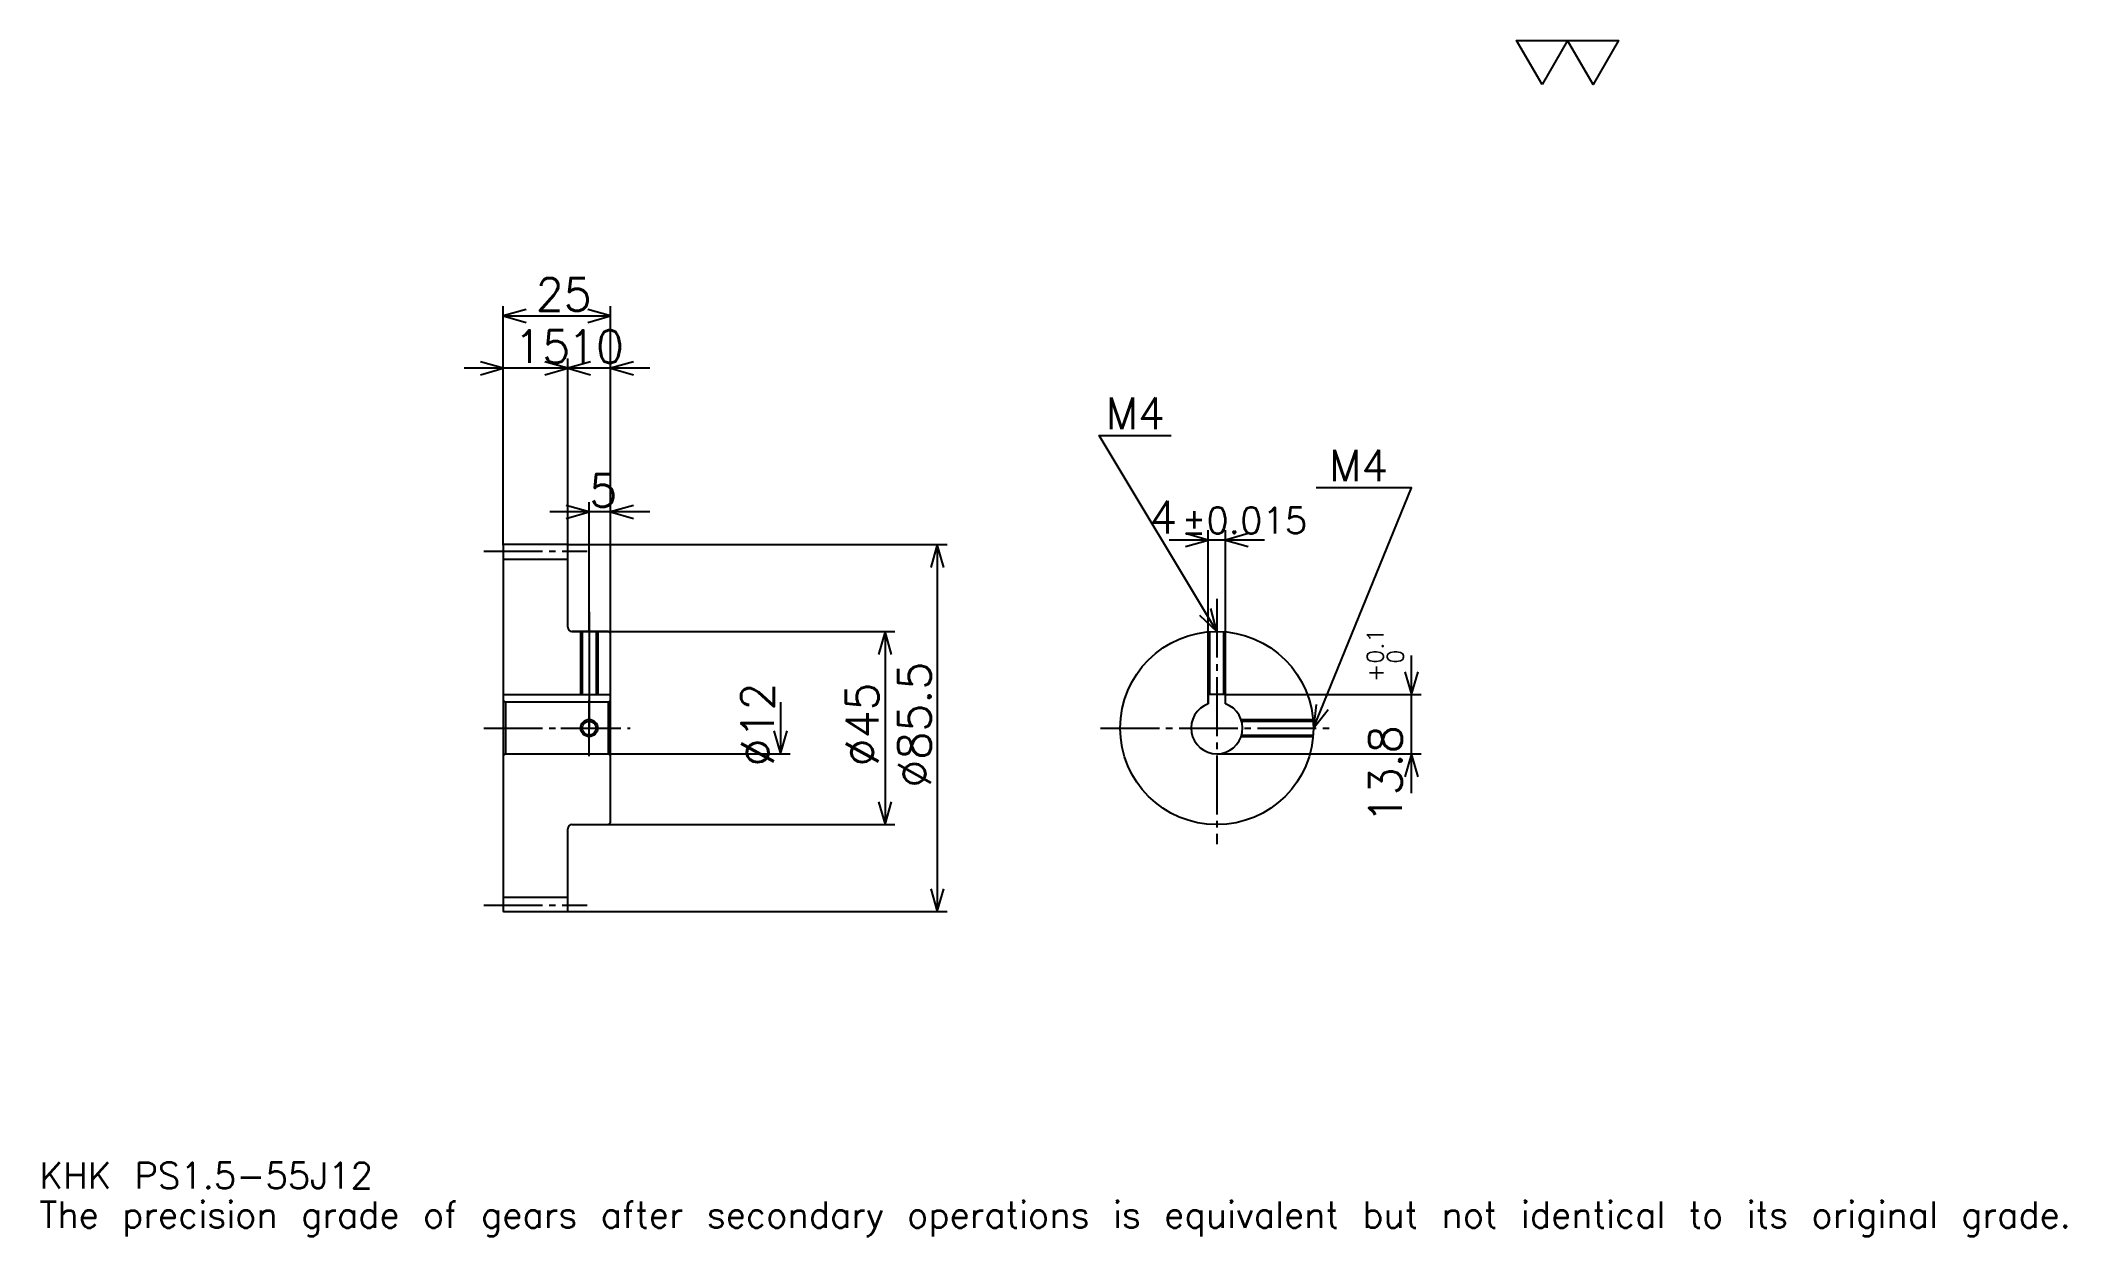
# Model space of a CAD drawing. Extents: x 15 to 487, y 6 to 284.
import ezdxf

# ---------------------------------------------------------------- set-up
doc = ezdxf.new("R2010")
doc.units = 0
doc.linetypes.add('DASHDOT', pattern=[18.260869, 13.695652, -1.521739, 1.521739, -1.521739])
doc.layers.get('0').update_dxf_attribs({"linetype": 'CONTINUOUS'})
doc.layers.add('DASHDOT', color=6, linetype='DASHDOT')
doc.styles.add('KANJI', font='TXT', dxfattribs={"bigfont": 'BIGFONT'})

msp = doc.modelspace()

# ---------------------------------------------------------------- linework, layer by layer
at = {"color": 5}
for p, q in [((123.260864, 166.771744), (123.260864, 222.315216)), ((148.260864, 166.771744), (148.260864, 222.315216)), ((123.260864, 220.032608), (148.260864, 220.032608)), ((147.391296, 207.858704), (114.130432, 207.858704)), ((157.391296, 207.858704), (129.130432, 207.858704)), ((138.260864, 166.771744), (138.260864, 210.141312)), ((143.260864, 166.771744), (143.260864, 176.663055)), ((157.391296, 174.380432), (134.130432, 174.380432)), ((287.456512, 131.821747), (287.456512, 170.108704)), ((291.456512, 131.821747), (291.456512, 170.108704)), ((123.260864, 166.671753), (123.260864, 166.771744)), ((138.160858, 166.771744), (148.260864, 166.771744)), ((138.260864, 166.671753), (138.260864, 166.771744)), ((143.260864, 146.521744), (143.260864, 166.771744)), ((143.260864, 146.521744), (143.260864, 166.771744)), ((148.260864, 166.771744), (226.630432, 166.771744)), ((148.260864, 146.021744), (148.260864, 166.771744)), ((224.347824, 166.771744), (224.347824, 81.271744)), ((300.586945, 167.826096), (278.32608, 167.826096)), ((139.260864, 146.521744), (148.260864, 146.521744)), ((148.260864, 146.521744), (214.456512, 146.521744)), ((212.173904, 146.521744), (212.173904, 101.521744)), ((334.782593, 108.891312), (334.782593, 140.952179)), ((187.82608, 130.021744), (187.82608, 118.021744)), ((291.456512, 131.821747), (337.065186, 131.821747)), ((148.260864, 118.021744), (190.108688, 118.021744)), ((289.456512, 118.021744), (337.065186, 118.021744)), ((139.260864, 101.521744), (148.260864, 101.521744)), ((148.260864, 101.521744), (214.456512, 101.521744)), ((138.160858, 81.271744), (148.260864, 81.271744)), ((148.260864, 81.271744), (226.630432, 81.271744))]:
    msp.add_line(p, q, dxfattribs=at)
at = {"color": 4}
for p, q in [((123.260864, 163.396744), (138.260864, 163.396744)), ((123.260864, 131.821747), (148.260864, 131.821747)), ((123.760864, 130.021744), (123.760864, 118.021744)), ((147.760864, 130.021744), (148.260864, 130.521744)), ((147.760864, 118.021744), (148.260864, 117.521744)), ((123.260864, 84.646744), (138.260864, 84.646744))]:
    msp.add_line(p, q, dxfattribs=at)
at = {"color": 7}
msp.add_lwpolyline([(365.217377, 273.913055), (359.282593, 284.200012), (383.021729, 284.200012), (377.086945, 273.913055), (371.152161, 284.200012), (365.217377, 273.913055)], dxfattribs=at)
at = {"color": 5}
for points in [[(128.586945, 221.554352), (123.260864, 220.032608), (128.586945, 218.510864)], [(142.934784, 218.510864), (148.260864, 220.032608), (142.934784, 221.554352)], [(117.934776, 206.336975), (123.260864, 207.858704), (117.934776, 209.380432)], [(132.934784, 206.336975), (138.260864, 207.858704), (132.934784, 209.380432)], [(143.586945, 209.380432), (138.260864, 207.858704), (143.586945, 206.336975)], [(153.586945, 209.380432), (148.260864, 207.858704), (153.586945, 206.336975)], [(289.456512, 146.521744), (262.065216, 192.17392), (278.804321, 192.17392)], [(311.956512, 124.021744), (334.782593, 180), (312.565247, 180)], [(137.934784, 172.858704), (143.260864, 174.380432), (137.934784, 175.902176)], [(153.586945, 175.902176), (148.260864, 174.380432), (153.586945, 172.858704)], [(225.869568, 161.445648), (224.347824, 166.771744), (222.82608, 161.445648)], [(282.130432, 166.304352), (287.456512, 167.826096), (282.130432, 169.347839)], [(296.782593, 169.347839), (291.456512, 167.826096), (296.782593, 166.304352)], [(285.411377, 150.305893), (289.456512, 146.521744), (288.021149, 151.87175)], [(213.695648, 141.195648), (212.173904, 146.521744), (210.652161, 141.195648)], [(333.260864, 137.147827), (334.782593, 131.821747), (336.304321, 137.147827)], [(312.558472, 129.528152), (311.956512, 124.021744), (315.376648, 128.378983)], [(186.304337, 123.347832), (187.82608, 118.021744), (189.347809, 123.347832)], [(336.304321, 112.695656), (334.782593, 118.021744), (333.260864, 112.695656)], [(210.652161, 106.847832), (212.173904, 101.521744), (213.695648, 106.847832)], [(222.82608, 86.597832), (224.347824, 81.271744), (225.869568, 86.597832)]]:
    msp.add_lwpolyline(points, dxfattribs=at)
at = {"color": 4}
for points in [[(138.260864, 147.521744), (138.260864, 166.671753), (138.160858, 166.771744), (123.360863, 166.771744), (123.260864, 166.671753), (123.260864, 117.521744)], [(139.260864, 101.521744), (147.760864, 101.521744), (148.260864, 102.021744), (148.260864, 146.021744), (147.760864, 146.521744), (139.260864, 146.521744)], [(141.260864, 146.521744), (141.260864, 131.821747)], [(141.640869, 146.521744), (141.640869, 131.821747)], [(144.880859, 146.521744), (144.880859, 131.821747)], [(145.260864, 146.521744), (145.260864, 131.821747)], [(287.456512, 129.678604), (287.456512, 146.432678)], [(287.836517, 131.821747), (287.836517, 146.463348)], [(291.076508, 131.821747), (291.076508, 146.463348)], [(291.456512, 129.678604), (291.456512, 146.432678)], [(123.260864, 117.521744), (123.760864, 118.021744), (147.760864, 118.021744), (147.760864, 130.021744), (123.760864, 130.021744), (123.260864, 130.521744)], [(291.456512, 129.678604), (291.456512, 131.821747), (287.456512, 131.821747), (287.456512, 129.678604)], [(295.113373, 126.021744), (311.867432, 126.021744)], [(295.233673, 125.641747), (311.898132, 125.641747)], [(295.113373, 122.021744), (311.867432, 122.021744)], [(295.233673, 122.401741), (311.898132, 122.401741)], [(123.260864, 117.521744), (123.260864, 81.371742), (123.360863, 81.271744), (138.160858, 81.271744), (138.260864, 81.371742), (138.260864, 100.521744)]]:
    msp.add_lwpolyline(points, dxfattribs=at)
for centre, radius in [((289.456512, 124.021744), 22.5), ((143.260864, 124.021744), 1.62)]:
    msp.add_circle(centre, radius, dxfattribs=at)
at = {"color": 7}
msp.add_circle((143.260864, 124.021744), 2, dxfattribs=at)
at = {"color": 4}
for centre, radius, start, end in [((139.260864, 147.521744), 1, 180, 270), ((289.456512, 124.021744), 6, 109.47122094, 70.52877906), ((139.260864, 100.521744), 1, 90, 180)]:
    msp.add_arc(centre, radius, start, end, dxfattribs=at)
at = {"layer": 'DASHDOT', "color": 7}
for p, q in [((118.695648, 165.271744), (142.82608, 165.271744)), ((289.456512, 154.130432), (289.456512, 96.956528)), ((143.260864, 146.521744), (143.260864, 124.021744)), ((118.695648, 124.021744), (152.82608, 124.021744)), ((262.391296, 124.021744), (316.521729, 124.021744)), ((118.695648, 82.771744), (142.82608, 82.771744))]:
    msp.add_line(p, q, dxfattribs=at)
for points in [[(143.260864, 151.08696), (143.260864, 127.256531)], [(143.260864, 117.456528), (143.260864, 130.58696)], [(136.695648, 124.021744), (149.82608, 124.021744)]]:
    msp.add_lwpolyline(points, dxfattribs=at)

# ---------------------------------------------------------------- texts
at = {"color": 7, "style": 'KANJI'}
for s, height, p in [('25', 7.608696, (130.815216, 221.25)), ('15', 7.608696, (125.815208, 209.076096)), ('10', 7.608696, (138.315216, 209.076096)), ('M4', 7.304348, (263.586945, 193.695648)), ('M4', 7.304348, (315.608704, 181.521744)), ('5', 7.608696, (143.28804, 175.597839)), ('4', 7.608696, (273.750671, 169.347839)), ('%%p0.015', 6.086957, (281.282349, 169.347839)), ('KHK PS1.5-55J12', 6.086957, (15.217391, 16.73913)), ('The precision grade of gears after secondary operations is equivalent but not identical to its original grade.', 6.086957, (15.217391, 7.608696))]:
    msp.add_text(s, height=height, dxfattribs=at).set_placement(p)
for s, height, p in [('0.1', 3.804348, (328.239136, 139.040939)), ('0', 3.804348, (332.956512, 139.040939)), ('%%c85.5', 7.608696, (222.82608, 110.13588)), ('+', 3.804348, (328.239136, 134.780075)), ('%%c12', 7.608696, (186.304337, 115.081528)), ('%%c45', 7.608696, (210.652161, 115.081528)), ('13.8', 7.608696, (332.5, 101.846626))]:
    msp.add_text(s, height=height, rotation=90, dxfattribs=at).set_placement(p)

doc.saveas('drawing.dxf')
